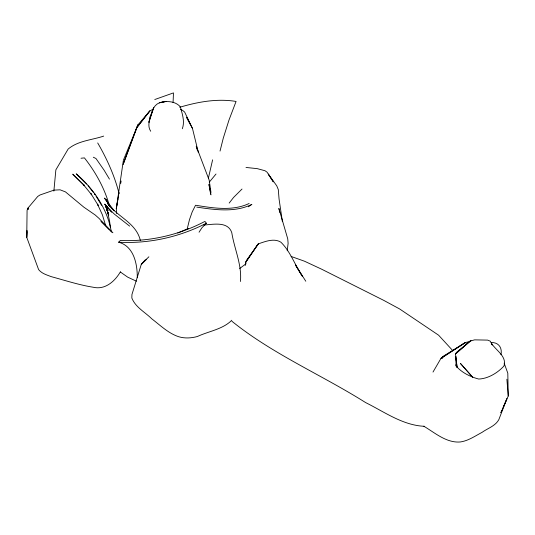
<?xml version="1.0" encoding="UTF-8"?>
<svg xmlns="http://www.w3.org/2000/svg" width="535" height="535" viewBox="0 0 535 535"><rect width="100%" height="100%" fill="white"/><g stroke="black" fill="none" stroke-linecap="round" stroke-linejoin="round"><path stroke-width="0.8" d="M173.072 102.6L173.467 92.903L154.755 99.53M27.004 231.642L26.75 237.359L38.62 269.62C41.737 273.566 46.806 274.93 51.3 276.669C65.163 280.414 78.892 284.948 93.103 287.221C105.174 290.13 114.838 281.363 120.515 271.66M27.974 209.606L28.041 207.968L37.751 196.432L40.011 194.981L53.995 190.126L60.087 189.818L65.464 191.891L83.848 207.172L95.203 214.996L99.049 218.427L109.107 229.187M27.017 230.324L26.75 237.359L27.078 210.315L28.041 207.968L27.967 209.626M53.868 191.082L55.867 169.849L68.119 149.091C77.889 140.718 91.859 140.096 103.683 136.104M287.235 250.795L288.111 243.338L287.75 238.884L278.869 208.389L279.765 212.348M245.251 265.447L245.806 262.163L246.755 260.003L258.358 243.853C265.233 241.506 274.04 237.908 280.875 242.181C290.498 251.557 294.832 265.066 302.308 276.02M117.432 202.15L116.296 208.65L116.704 213.565M117.713 200.525L118.001 198.9M118.282 197.275L118.569 195.649M120.696 183.465L121.124 181.024M119.004 192.493L116.296 208.65L123.398 160.166L137.97 124.822L149.773 111.006L153.612 108.939M182.308 128.748C185.023 121.432 182.254 114.029 180.369 106.906C175.527 101.028 166.271 100.587 159.403 102.807C155.397 104.392 153.017 108.117 151.947 112.143C150.188 118.222 146.737 125.29 150.703 131.249M208.416 178.055L212.609 159.838M187.377 228.271L189.49 219.611L192.199 211.907L195.556 205.233C213.024 208.075 232.531 211.372 249.149 203.474M220.032 151.077L223.269 138.19L228.987 120.047L236.075 101.443C217.183 98.326 197.836 101.891 179.693 107.274M500.894 412.692L501.843 410.479M503.107 407.523L506.899 398.662L498.807 419.687C495.303 426.061 487.686 428.301 482.088 432.333C475.047 436.045 468.259 440.88 460.18 441.984C446.371 443.047 434.982 432.848 423.86 426.241M500.981 412.599L508.25 395.987L506.886 379.235M432.996 372.059L440.987 358.35L443.234 356.27L465.738 342.433L468.479 341.811M441.937 358.383L443.234 356.27L441.91 358.396M199.06 232.217L201.882 227.81L206.376 223.229L204.918 221.416C179.058 235.005 149.553 241.82 120.348 240.469L118.623 242.195C133.924 246.267 137.395 264.043 137.274 277.718M231.782 320.258C222.834 329.326 208.663 331.225 197.388 336.508C191.329 338.167 184.923 338.568 178.844 336.769C168.338 333.372 160.38 325.374 151.793 318.833C145.045 312.132 135.455 307.297 131.844 298.022L131.938 294.531L141.28 264.37L145.038 260.07M229.174 203.086L233.561 197.455L242.021 189.042M209.265 182.167L216.013 174.022M148.884 256.787L141.28 264.37L146.577 259.221M239.693 268.503L246.14 263.661M248.421 206.791L251.136 204.925M251.891 204.357C234.905 212.736 214.782 209.8 196.74 207.105M206.376 223.229C179.486 237.099 148.857 243.9 118.623 242.195M177.74 233.033L188.454 228.371M81.019 158.24L84.43 157.892C95.551 172.043 104.472 188.046 109.361 205.433M203.848 225.021C213.09 224.479 227.943 220.995 231.795 232.712C234.377 249.096 242.034 264.685 240.436 281.497M424.409 426.295C402.875 425.392 384.364 411.87 365.666 402.608C321.635 374.868 272.636 354.096 231.983 321.321M246 167.455L257.235 168.639L265.012 170.739L267.092 172.21L273.345 181.867L272.114 179.974M491.27 342.514C498.58 342.293 502.372 347.656 501.001 354.692M291.093 256.432L304.475 261.207L321.522 269.138L383.662 300.329L399.645 308.969L438.606 335.198L452.623 350.458M136.465 281.209L127.698 277.15L120.549 272.134M180.496 109.468L182.616 110.377L184.642 112.056L192.48 128.467L198.351 152.515M93.317 157.223L95.966 158.507L104.111 170.217L109.454 179.118M129.637 226.118L114.396 214.147L105.415 205.213L111.741 212.134L109.133 209.145M112.898 232.758L100.995 221.202L111.868 232.217M86.663 184.027L76.224 173.835C93.538 188.768 107.308 208.703 111.287 231.521M84.577 185.725L72.834 174.223L84.577 185.725L83.266 184.414L91.692 194.834L90.87 193.53L98.246 205.467L97.497 204.149L102.406 214.883L105.696 225.703M88.148 185.866L93.598 192.613M106.164 205.48L108.09 207.954M95.083 194.452L94.3 193.282L95.163 194.673M109.695 205.908L104.512 198.07L114.169 210.716L107.849 203.795C117.827 217.009 136.358 223.082 140.357 240.509M105.087 204.397L107.682 208.316L105.576 204.945M271.265 178.663L268.289 174.082L276.755 185.832L278.3 189.557L279.056 198.966L282.4 221.691M305.793 281.236L295.353 264.798L302.175 276.087M96.026 196.057L101.583 205.333M110.163 206.557L106.037 199.267L108.752 204.925M97.704 142.952C106.94 158.841 114.59 175.741 119.091 193.603M190.293 124.287L186.588 117.279L192.48 128.467M492.033 344.52L491.438 343.289C495.905 350.432 507.193 356.47 503.93 366.04C497.731 372.795 488.181 378.706 478.705 379.047C470.466 376.874 461.618 372.607 456.168 366.04L455.646 356.35M104.96 204.377L108.016 210.736L104.833 204.042M504.144 363.151L507.802 373.136L508.25 395.987M492.3 345.001L490.247 341.176L487.646 340.113L474.612 339.859L469.857 341.176L455.512 353.929L457.111 367.652L455.793 356.35M106.231 206.998L105.335 204.718L108.719 215.037L105.261 204.778M109.16 205.527L108.023 202.584L108.826 204.952M105.341 204.838L108.719 215.037M197.315 150.188L196.251 146.209L209.192 180.201L210.991 192.493M106.9 208.857L107.582 211.619M106.906 208.964L109.555 221.008L110.417 227.489M211.017 194.867L208.964 184.401L210.656 194.198M456.208 364.429L456.168 366.04L456.168 364.482M150.054 116.971L148.911 122.334L153.766 107.528L150.054 116.971M136.478 128.099L123.164 164.359L137.97 124.822L136.478 128.099L149.773 111.006L136.478 128.099M456.502 352.364L455.512 353.929L470.947 340.548L456.502 352.364M257.181 245.231L245.806 262.163L258.358 243.853L257.181 245.231M463.664 343.43L440.987 358.35L465.738 342.433L463.664 343.43M164.379 101.717L159.403 102.807L166.077 101.396L164.379 101.717M472.693 377.275L460.461 363.472L472.693 377.275"/></g></svg>
